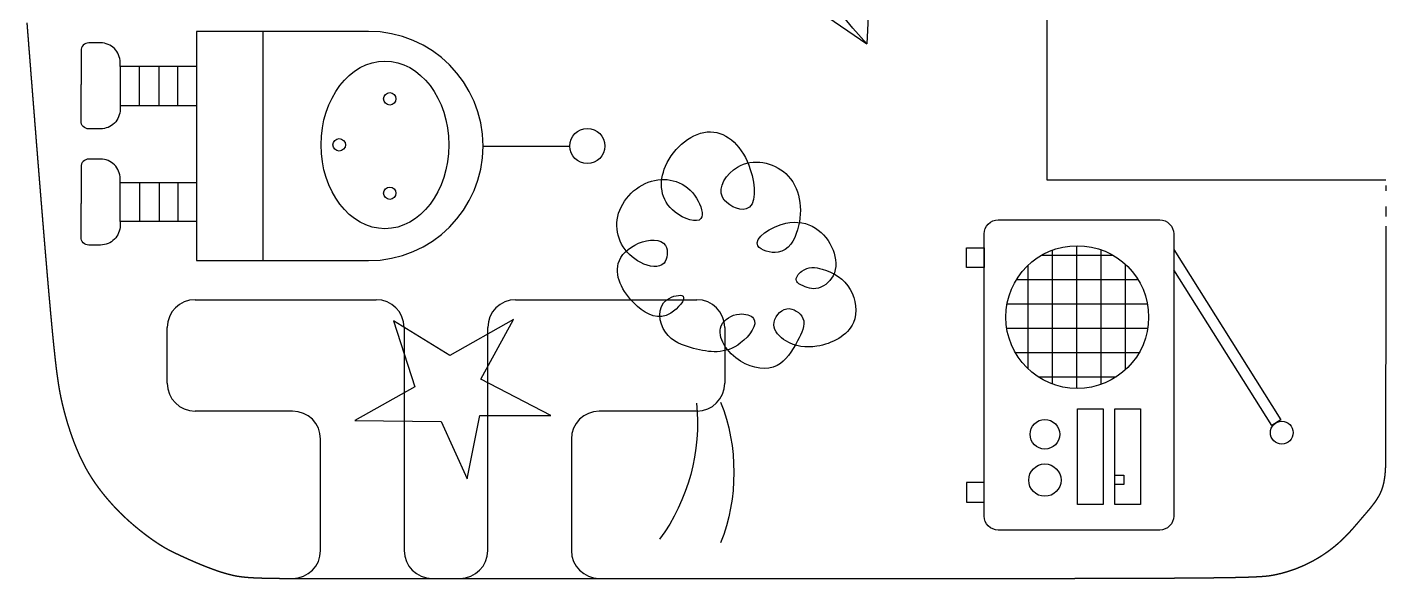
# Model space of a CAD drawing. Header units: millimetres. Extents: x -53 to 1579, y -453 to 381.
# Drawn here: x 254.55 to 303.3, y 167.53 to 187.32 of the extents above; entities that cross this region are included whole.
import ezdxf

# ---------------------------------------------------------------- set-up
doc = ezdxf.new("R2010")
doc.units = ezdxf.units.MM
doc.layers.add('design4', color=5, linetype='Continuous')
doc.layers.add('toCut', color=1, linetype='Continuous', true_color=0xff0000)

msp = doc.modelspace()

# ---------------------------------------------------------------- linework, layer by layer
at = {"layer": 'design4', "lineweight": -3}
for p, q in [((292.209, 174.361), (292.209, 179.484)), ((290.957, 179.149), (293.492, 179.149)), ((291.334, 174.52), (291.334, 179.325)), ((293.084, 174.509), (293.084, 179.336)), ((290.459, 175.066), (290.459, 178.779)), ((293.959, 175.037), (293.959, 178.808)), ((290.048, 178.274), (294.401, 178.274)), ((289.707, 177.399), (294.742, 177.399)), ((289.694, 176.524), (294.756, 176.524)), ((290.002, 175.649), (294.448, 175.649)), ((290.829, 174.774), (293.62, 174.774))]:
    msp.add_line(p, q, dxfattribs=at)
for points in [[(278.751, 208.793), (276.214, 201.914, 0.133767), (279.349, 190.382), (284.674, 186.727)], [(257.887, 185.919), (257.887, 186.059, 0.414214), (257.186, 186.76), (256.765, 186.76, 0.414214), (256.485, 186.48), (256.485, 185.269)], [(257.887, 184.518), (257.887, 184.378, -0.414214), (257.186, 183.677), (256.765, 183.677, -0.414214), (256.485, 183.957), (256.485, 185.269)], [(257.887, 181.751), (257.887, 181.891, 0.414214), (257.186, 182.592), (256.765, 182.592, 0.414214), (256.485, 182.311), (256.485, 180.999)], [(257.887, 180.35), (257.887, 180.21, -0.414214), (257.186, 179.509), (256.765, 179.509, -0.414214), (256.485, 179.789), (256.485, 180.999)], [(278.563, 173.837, -0.187678), (277.243, 168.956, -1.141846)], [(279.432, 173.876, -0.187678), (279.432, 168.82, -1.141846)]]:
    msp.add_lwpolyline(points, format="xyb", dxfattribs=at)
for points in [[(280.874, 205.238, 0.201036), (284.913, 191.63), (284.674, 186.727, -0.241469), (278.751, 208.793)], [(260.633, 187.173), (260.633, 178.948), (266.799, 178.948, 1), (266.799, 187.173)], [(295.687, 179.909), (295.687, 169.783, -0.414214), (295.187, 169.283), (289.387, 169.283, -0.414214), (288.887, 169.783), (288.887, 179.909, -0.414214), (289.387, 180.409), (295.187, 180.409, -0.414214)]]:
    msp.add_lwpolyline(points, format="xyb", close=True, dxfattribs=at)
for points in [[(263.012, 187.173), (263.012, 178.948)], [(260.633, 185.919), (257.887, 185.919), (257.887, 184.518), (260.633, 184.518)], [(258.587, 184.518), (258.587, 185.919)], [(259.288, 184.518), (259.288, 185.919)], [(259.96, 184.518), (259.96, 185.919)], [(270.911, 183.061), (274.023, 183.061)], [(260.633, 180.35), (257.887, 180.35), (257.887, 181.751), (260.633, 181.751)], [(258.587, 181.751), (258.587, 180.35)], [(259.288, 181.751), (259.288, 180.35)], [(259.96, 181.751), (259.96, 180.35)], [(295.687, 179.352), (299.533, 173.239), (299.202, 173.031), (295.687, 178.618)], [(271.995, 176.839), (269.713, 175.542), (267.7, 176.794), (268.461, 174.424), (266.314, 173.217), (269.4, 173.172), (270.34, 171.116), (270.787, 173.396), (273.337, 173.396), (270.832, 174.692), (271.995, 176.839)]]:
    msp.add_lwpolyline(points, dxfattribs=at)
for points in [[(288.887, 179.409), (288.887, 178.702), (288.254, 178.702), (288.254, 179.409)], [(293.151, 173.635), (293.151, 170.203), (292.232, 170.203), (292.232, 173.635)], [(294.498, 173.635), (294.498, 170.203), (293.579, 170.203), (293.579, 173.635)], [(293.579, 170.916), (293.579, 171.247), (293.901, 171.247), (293.901, 170.916)], [(288.887, 170.283), (288.887, 170.984), (288.254, 170.984), (288.254, 170.283)]]:
    msp.add_lwpolyline(points, close=True, dxfattribs=at)
for centre, radius in [((267.562, 184.754), 0.222), ((265.748, 183.103), 0.226), ((274.649, 183.061), 0.627), ((267.562, 181.367), 0.222), ((292.225, 176.923), 2.562), ((291.064, 172.717), 0.532), ((299.565, 172.777), 0.409), ((291.064, 171.073), 0.58)]:
    msp.add_circle(centre, radius, dxfattribs=at)
msp.add_ellipse((267.388, 183.101), major_axis=(0, 3.007), ratio=0.761217, dxfattribs=at)
msp.add_spline([(282.237, 178.115), (282.847, 177.944), (283.464, 178.405), (283.464, 179.328), (281.769, 180.289), (280.767, 179.482), (281.499, 179.251), (282.192, 180.059), (281.768, 182.07), (280.034, 182.301), (279.495, 181.224), (280.343, 180.801), (280.497, 182.224), (279.071, 183.57), (277.454, 182.339), (277.8, 180.686), (278.725, 180.455), (278.571, 181.186), (276.953, 181.801), (275.72, 180.416), (276.568, 178.878), (277.402, 178.858), (277.455, 179.488), (276.491, 179.57), (275.759, 178.84), (276.452, 177.301), (277.642, 177.061), (278.084, 177.669), (277.506, 177.548), (277.454, 176.378), (278.455, 175.801), (280.15, 175.994), (280.612, 176.878), (280.111, 177.032), (279.457, 176.609), (280.15, 175.34), (281.46, 175.186), (282.191, 176.071), (282.384, 176.878), (281.806, 177.224), (281.344, 176.648), (281.768, 176.071), (282.885, 175.878), (284.194, 176.724), (284.079, 177.917), (283.077, 178.647), (282.346, 178.57), (282.153, 178.224), (282.237, 178.115)], degree=3, dxfattribs=at)
at = {"layer": 'toCut'}
for p, q in [((260.578, 177.548), (267.078, 177.548)), ((272.078, 177.548), (278.578, 177.548)), ((259.578, 174.548), (259.578, 176.548)), ((268.078, 176.548), (268.078, 168.548)), ((271.078, 168.548), (271.078, 176.548)), ((279.578, 176.548), (279.578, 174.548)), ((264.078, 173.548), (260.578, 173.548)), ((278.578, 173.548), (275.078, 173.548)), ((265.078, 168.548), (265.078, 172.548)), ((274.078, 172.548), (274.078, 168.548)), ((269.078, 167.548), (270.078, 167.548))]:
    msp.add_line(p, q, dxfattribs=at)
for centre, start, end in [((260.578, 176.548), 90, 180), ((267.078, 176.548), 0, 90), ((272.078, 176.548), 90, 180), ((278.578, 176.548), 0, 90), ((260.578, 174.548), 180, 270), ((278.578, 174.548), 270, 0), ((264.078, 172.548), 0, 90), ((275.078, 172.548), 90, 180), ((264.078, 168.548), 270, 0), ((269.078, 168.548), 180, 270), ((270.078, 168.548), 270, 0), ((275.078, 168.548), 180, 270)]:
    msp.add_arc(centre, 1, start, end, dxfattribs=at)
for points in [[(291.14, 189.844), (291.14, 185.844), (291.14, 181.844)], [(254.574, 187.211), (254.564, 187.344), (254.553, 187.477)], [(254.595, 186.947), (254.584, 187.079), (254.574, 187.211)], [(254.615, 186.685), (254.605, 186.816), (254.595, 186.947)], [(254.636, 186.426), (254.625, 186.556), (254.615, 186.685)], [(254.656, 186.169), (254.646, 186.298), (254.636, 186.426)], [(254.676, 185.915), (254.666, 186.042), (254.656, 186.169)], [(254.695, 185.663), (254.686, 185.789), (254.676, 185.915)], [(254.715, 185.413), (254.705, 185.538), (254.695, 185.663)], [(254.735, 185.167), (254.725, 185.29), (254.715, 185.413)], [(254.754, 184.922), (254.744, 185.044), (254.735, 185.167)], [(254.773, 184.681), (254.763, 184.801), (254.754, 184.922)], [(254.792, 184.442), (254.782, 184.561), (254.773, 184.681)], [(254.811, 184.205), (254.801, 184.323), (254.792, 184.442)], [(254.829, 183.972), (254.82, 184.088), (254.811, 184.205)], [(254.847, 183.741), (254.838, 183.856), (254.829, 183.972)], [(254.866, 183.513), (254.856, 183.627), (254.847, 183.741)], [(254.883, 183.288), (254.875, 183.401), (254.866, 183.513)], [(254.901, 183.066), (254.892, 183.177), (254.883, 183.288)], [(254.919, 182.847), (254.91, 182.957), (254.901, 183.066)], [(254.936, 182.631), (254.927, 182.739), (254.919, 182.847)], [(254.953, 182.418), (254.944, 182.525), (254.936, 182.631)], [(254.97, 182.208), (254.961, 182.313), (254.953, 182.418)], [(254.978, 182.105), (254.974, 182.157), (254.97, 182.208)], [(254.986, 182.002), (254.982, 182.053), (254.978, 182.105)], [(254.995, 181.9), (254.991, 181.951), (254.986, 182.002)], [(255.003, 181.798), (254.999, 181.849), (254.995, 181.9)], [(291.14, 181.844), (297.218, 181.844), (303.296, 181.844)], [(255.011, 181.698), (255.007, 181.748), (255.003, 181.798)], [(255.019, 181.598), (255.015, 181.648), (255.011, 181.698)], [(255.027, 181.499), (255.023, 181.549), (255.019, 181.598)], [(255.035, 181.401), (255.031, 181.45), (255.027, 181.499)], [(255.043, 181.304), (255.039, 181.353), (255.035, 181.401)], [(303.296, 181.642), (303.296, 181.547), (303.296, 181.451)], [(255.051, 181.208), (255.047, 181.256), (255.043, 181.304)], [(255.058, 181.112), (255.055, 181.16), (255.051, 181.208)], [(255.066, 181.018), (255.062, 181.065), (255.058, 181.112)], [(255.074, 180.924), (255.07, 180.971), (255.066, 181.018)], [(255.081, 180.831), (255.077, 180.878), (255.074, 180.924)], [(303.296, 180.893), (303.296, 180.803), (303.296, 180.712)], [(255.089, 180.739), (255.085, 180.785), (255.081, 180.831)], [(255.096, 180.648), (255.093, 180.693), (255.089, 180.739)], [(255.104, 180.558), (255.1, 180.603), (255.096, 180.648)], [(255.111, 180.468), (255.107, 180.513), (255.104, 180.558)], [(255.118, 180.38), (255.115, 180.424), (255.111, 180.468)], [(255.125, 180.292), (255.122, 180.336), (255.118, 180.38)], [(303.296, 180.712), (303.296, 180.623), (303.296, 180.534)], [(255.133, 180.205), (255.129, 180.249), (255.125, 180.292)], [(255.14, 180.119), (255.136, 180.162), (255.133, 180.205)], [(255.147, 180.034), (255.143, 180.077), (255.14, 180.119)], [(255.154, 179.95), (255.15, 179.992), (255.147, 180.034)], [(255.16, 179.867), (255.157, 179.908), (255.154, 179.95)], [(255.167, 179.784), (255.164, 179.825), (255.16, 179.867)], [(303.296, 179.932), (303.291, 175.812), (303.287, 171.767)], [(303.296, 180.184), (303.296, 180.058), (303.296, 179.932)], [(255.174, 179.702), (255.171, 179.743), (255.167, 179.784)], [(255.181, 179.622), (255.177, 179.662), (255.174, 179.702)], [(255.187, 179.541), (255.184, 179.581), (255.181, 179.622)], [(255.194, 179.462), (255.191, 179.502), (255.187, 179.541)], [(255.201, 179.384), (255.197, 179.423), (255.194, 179.462)], [(255.207, 179.306), (255.204, 179.345), (255.201, 179.384)], [(255.214, 179.229), (255.21, 179.268), (255.207, 179.306)], [(255.22, 179.153), (255.217, 179.191), (255.214, 179.229)], [(255.233, 179.004), (255.226, 179.079), (255.22, 179.153)], [(255.245, 178.857), (255.239, 178.931), (255.233, 179.004)], [(255.257, 178.714), (255.251, 178.786), (255.245, 178.857)], [(255.269, 178.574), (255.263, 178.644), (255.257, 178.714)], [(255.281, 178.437), (255.275, 178.505), (255.269, 178.574)], [(255.292, 178.302), (255.286, 178.369), (255.281, 178.437)], [(255.304, 178.171), (255.298, 178.237), (255.292, 178.302)], [(255.315, 178.043), (255.309, 178.107), (255.304, 178.171)], [(255.326, 177.917), (255.32, 177.98), (255.315, 178.043)], [(255.336, 177.794), (255.331, 177.856), (255.326, 177.917)], [(255.347, 177.674), (255.342, 177.734), (255.336, 177.794)], [(255.357, 177.557), (255.352, 177.616), (255.347, 177.674)], [(255.368, 177.442), (255.363, 177.5), (255.357, 177.557)], [(255.378, 177.33), (255.373, 177.386), (255.368, 177.442)], [(255.388, 177.221), (255.383, 177.276), (255.378, 177.33)], [(255.397, 177.114), (255.392, 177.168), (255.388, 177.221)], [(255.407, 177.01), (255.402, 177.062), (255.397, 177.114)], [(255.416, 176.909), (255.411, 176.959), (255.407, 177.01)], [(255.425, 176.809), (255.421, 176.859), (255.416, 176.909)], [(255.434, 176.713), (255.43, 176.761), (255.425, 176.809)], [(255.443, 176.618), (255.439, 176.665), (255.434, 176.713)], [(255.452, 176.526), (255.448, 176.572), (255.443, 176.618)], [(255.461, 176.436), (255.456, 176.481), (255.452, 176.526)], [(255.469, 176.349), (255.465, 176.392), (255.461, 176.436)], [(255.477, 176.263), (255.473, 176.306), (255.469, 176.349)], [(255.486, 176.18), (255.482, 176.222), (255.477, 176.263)], [(255.494, 176.099), (255.49, 176.139), (255.486, 176.18)], [(255.502, 176.02), (255.498, 176.059), (255.494, 176.099)], [(255.51, 175.943), (255.506, 175.981), (255.502, 176.02)], [(255.517, 175.868), (255.513, 175.906), (255.51, 175.943)], [(255.525, 175.795), (255.521, 175.832), (255.517, 175.868)], [(255.532, 175.724), (255.529, 175.76), (255.525, 175.795)], [(255.54, 175.655), (255.536, 175.689), (255.532, 175.724)], [(255.547, 175.588), (255.543, 175.621), (255.54, 175.655)], [(255.554, 175.522), (255.551, 175.555), (255.547, 175.588)], [(255.561, 175.458), (255.558, 175.49), (255.554, 175.522)], [(255.568, 175.396), (255.565, 175.427), (255.561, 175.458)], [(255.575, 175.336), (255.572, 175.366), (255.568, 175.396)], [(255.582, 175.277), (255.578, 175.307), (255.575, 175.336)], [(255.589, 175.22), (255.585, 175.249), (255.582, 175.277)], [(255.595, 175.165), (255.592, 175.192), (255.589, 175.22)], [(255.602, 175.111), (255.598, 175.138), (255.595, 175.165)], [(255.608, 175.058), (255.605, 175.084), (255.602, 175.111)], [(255.615, 175.007), (255.611, 175.032), (255.608, 175.058)], [(255.621, 174.957), (255.618, 174.982), (255.615, 175.007)], [(255.627, 174.909), (255.624, 174.933), (255.621, 174.957)], [(255.633, 174.862), (255.63, 174.885), (255.627, 174.909)], [(255.64, 174.816), (255.637, 174.839), (255.633, 174.862)], [(255.646, 174.771), (255.643, 174.794), (255.64, 174.816)], [(255.652, 174.728), (255.649, 174.75), (255.646, 174.771)], [(255.658, 174.686), (255.655, 174.707), (255.652, 174.728)], [(255.664, 174.645), (255.661, 174.665), (255.658, 174.686)], [(255.67, 174.605), (255.667, 174.625), (255.664, 174.645)], [(255.676, 174.566), (255.673, 174.585), (255.67, 174.605)], [(255.681, 174.528), (255.679, 174.547), (255.676, 174.566)], [(255.687, 174.491), (255.684, 174.509), (255.681, 174.528)], [(255.693, 174.455), (255.69, 174.473), (255.687, 174.491)], [(255.699, 174.419), (255.696, 174.437), (255.693, 174.455)], [(255.71, 174.351), (255.705, 174.385), (255.699, 174.419)], [(255.722, 174.286), (255.716, 174.319), (255.71, 174.351)], [(255.733, 174.224), (255.728, 174.255), (255.722, 174.286)], [(255.745, 174.164), (255.739, 174.194), (255.733, 174.224)], [(255.757, 174.106), (255.751, 174.135), (255.745, 174.164)], [(255.768, 174.049), (255.762, 174.077), (255.757, 174.106)], [(255.78, 173.994), (255.774, 174.022), (255.768, 174.049)], [(255.792, 173.94), (255.786, 173.967), (255.78, 173.994)], [(255.816, 173.834), (255.804, 173.887), (255.792, 173.94)], [(255.841, 173.729), (255.828, 173.782), (255.816, 173.834)], [(255.867, 173.625), (255.854, 173.677), (255.841, 173.729)], [(255.893, 173.523), (255.88, 173.574), (255.867, 173.625)], [(255.92, 173.422), (255.906, 173.472), (255.893, 173.523)], [(255.948, 173.322), (255.934, 173.372), (255.92, 173.422)], [(255.976, 173.223), (255.962, 173.272), (255.948, 173.322)], [(256.005, 173.125), (255.991, 173.174), (255.976, 173.223)], [(256.034, 173.029), (256.02, 173.077), (256.005, 173.125)], [(256.065, 172.935), (256.05, 172.982), (256.034, 173.029)], [(256.095, 172.841), (256.08, 172.888), (256.065, 172.935)], [(256.126, 172.749), (256.111, 172.795), (256.095, 172.841)], [(256.158, 172.659), (256.142, 172.704), (256.126, 172.749)], [(256.19, 172.57), (256.174, 172.615), (256.158, 172.659)], [(256.222, 172.483), (256.206, 172.527), (256.19, 172.57)], [(256.254, 172.397), (256.238, 172.44), (256.222, 172.483)], [(256.288, 172.313), (256.271, 172.355), (256.254, 172.397)], [(256.321, 172.231), (256.304, 172.272), (256.288, 172.313)], [(256.354, 172.15), (256.338, 172.191), (256.321, 172.231)], [(256.388, 172.071), (256.371, 172.111), (256.354, 172.15)], [(256.422, 171.994), (256.405, 172.032), (256.388, 172.071)], [(256.457, 171.918), (256.44, 171.956), (256.422, 171.994)], [(256.491, 171.845), (256.474, 171.881), (256.457, 171.918)], [(256.526, 171.773), (256.509, 171.809), (256.491, 171.845)], [(256.561, 171.702), (256.543, 171.737), (256.526, 171.773)], [(256.596, 171.634), (256.578, 171.668), (256.561, 171.702)], [(256.631, 171.566), (256.613, 171.6), (256.596, 171.634)], [(303.283, 171.6), (303.282, 171.587), (303.282, 171.574)], [(303.284, 171.629), (303.284, 171.622), (303.283, 171.614)], [(303.283, 171.614), (303.283, 171.607), (303.283, 171.6)], [(303.285, 171.663), (303.285, 171.654), (303.284, 171.646)], [(303.284, 171.646), (303.284, 171.637), (303.284, 171.629)], [(303.286, 171.702), (303.285, 171.692), (303.285, 171.682)], [(303.285, 171.682), (303.285, 171.673), (303.285, 171.663)], [(303.287, 171.748), (303.286, 171.736), (303.286, 171.724)], [(303.286, 171.724), (303.286, 171.713), (303.286, 171.702)], [(303.287, 171.767), (303.287, 171.758), (303.287, 171.748)], [(256.666, 171.501), (256.649, 171.533), (256.631, 171.566)], [(256.702, 171.436), (256.684, 171.468), (256.666, 171.501)], [(256.738, 171.373), (256.72, 171.405), (256.702, 171.436)], [(256.774, 171.311), (256.756, 171.342), (256.738, 171.373)], [(256.811, 171.251), (256.793, 171.281), (256.774, 171.311)], [(256.848, 171.191), (256.829, 171.221), (256.811, 171.251)], [(256.885, 171.133), (256.866, 171.162), (256.848, 171.191)], [(256.922, 171.076), (256.904, 171.104), (256.885, 171.133)], [(303.249, 171.168), (303.242, 171.124), (303.235, 171.08)], [(303.259, 171.256), (303.254, 171.212), (303.249, 171.168)], [(303.268, 171.346), (303.263, 171.301), (303.259, 171.256)], [(303.274, 171.436), (303.271, 171.391), (303.268, 171.346)], [(303.28, 171.527), (303.277, 171.481), (303.274, 171.436)], [(303.281, 171.549), (303.28, 171.538), (303.28, 171.527)], [(303.282, 171.574), (303.281, 171.562), (303.281, 171.549)], [(256.96, 171.019), (256.941, 171.047), (256.922, 171.076)], [(256.998, 170.963), (256.979, 170.991), (256.96, 171.019)], [(257.037, 170.908), (257.017, 170.936), (256.998, 170.963)], [(257.115, 170.801), (257.076, 170.855), (257.037, 170.908)], [(257.194, 170.695), (257.154, 170.748), (257.115, 170.801)], [(257.275, 170.591), (257.235, 170.643), (257.194, 170.695)], [(303.093, 170.608), (303.083, 170.587), (303.073, 170.566)], [(303.112, 170.65), (303.103, 170.629), (303.093, 170.608)], [(303.13, 170.692), (303.121, 170.671), (303.112, 170.65)], [(303.146, 170.734), (303.138, 170.713), (303.13, 170.692)], [(303.161, 170.777), (303.153, 170.755), (303.146, 170.734)], [(303.174, 170.819), (303.168, 170.798), (303.161, 170.777)], [(303.187, 170.862), (303.181, 170.841), (303.174, 170.819)], [(303.199, 170.905), (303.193, 170.884), (303.187, 170.862)], [(303.209, 170.949), (303.204, 170.927), (303.199, 170.905)], [(303.219, 170.992), (303.214, 170.97), (303.209, 170.949)], [(303.227, 171.036), (303.223, 171.014), (303.219, 170.992)], [(303.235, 171.08), (303.231, 171.058), (303.227, 171.036)], [(257.358, 170.489), (257.317, 170.54), (257.275, 170.591)], [(257.443, 170.388), (257.4, 170.438), (257.358, 170.489)], [(257.529, 170.288), (257.486, 170.338), (257.443, 170.388)], [(257.616, 170.19), (257.573, 170.239), (257.529, 170.288)], [(257.706, 170.093), (257.661, 170.141), (257.616, 170.19)], [(302.809, 170.159), (302.778, 170.12), (302.747, 170.081)], [(302.869, 170.239), (302.839, 170.199), (302.809, 170.159)], [(302.898, 170.279), (302.883, 170.259), (302.869, 170.239)], [(302.926, 170.32), (302.912, 170.299), (302.898, 170.279)], [(302.953, 170.36), (302.939, 170.34), (302.926, 170.32)], [(302.979, 170.401), (302.966, 170.38), (302.953, 170.36)], [(303.004, 170.442), (302.992, 170.421), (302.979, 170.401)], [(303.029, 170.483), (303.017, 170.462), (303.004, 170.442)], [(303.051, 170.524), (303.04, 170.504), (303.029, 170.483)], [(303.073, 170.566), (303.062, 170.545), (303.051, 170.524)], [(257.796, 169.997), (257.751, 170.045), (257.706, 170.093)], [(257.889, 169.903), (257.843, 169.95), (257.796, 169.997)], [(257.983, 169.811), (257.936, 169.857), (257.889, 169.903)], [(258.078, 169.72), (258.03, 169.766), (257.983, 169.811)], [(258.175, 169.631), (258.126, 169.675), (258.078, 169.72)], [(258.273, 169.543), (258.224, 169.587), (258.175, 169.631)], [(302.362, 169.627), (302.332, 169.591), (302.301, 169.555)], [(302.425, 169.701), (302.394, 169.664), (302.362, 169.627)], [(302.488, 169.775), (302.457, 169.738), (302.425, 169.701)], [(302.553, 169.85), (302.521, 169.812), (302.488, 169.775)], [(302.618, 169.926), (302.586, 169.888), (302.553, 169.85)], [(302.683, 170.003), (302.65, 169.964), (302.618, 169.926)], [(302.747, 170.081), (302.715, 170.042), (302.683, 170.003)], [(258.372, 169.457), (258.323, 169.5), (258.273, 169.543)], [(258.472, 169.373), (258.422, 169.415), (258.372, 169.457)], [(258.572, 169.291), (258.522, 169.332), (258.472, 169.373)], [(258.671, 169.213), (258.621, 169.252), (258.572, 169.291)], [(258.72, 169.174), (258.696, 169.193), (258.671, 169.213)], [(258.769, 169.137), (258.745, 169.155), (258.72, 169.174)], [(301.937, 169.143), (301.906, 169.111), (301.875, 169.079)], [(301.998, 169.209), (301.967, 169.176), (301.937, 169.143)], [(302.058, 169.276), (302.028, 169.243), (301.998, 169.209)], [(302.119, 169.345), (302.089, 169.31), (302.058, 169.276)], [(302.179, 169.414), (302.149, 169.379), (302.119, 169.345)], [(302.24, 169.484), (302.209, 169.449), (302.179, 169.414)], [(302.301, 169.555), (302.27, 169.519), (302.24, 169.484)], [(258.817, 169.1), (258.793, 169.118), (258.769, 169.137)], [(258.865, 169.064), (258.841, 169.082), (258.817, 169.1)], [(258.913, 169.029), (258.889, 169.046), (258.865, 169.064)], [(258.96, 168.994), (258.936, 169.011), (258.913, 169.029)], [(259.006, 168.961), (258.983, 168.978), (258.96, 168.994)], [(259.051, 168.929), (259.028, 168.945), (259.006, 168.961)], [(259.096, 168.898), (259.073, 168.913), (259.051, 168.929)], [(259.139, 168.867), (259.117, 168.882), (259.096, 168.898)], [(259.182, 168.838), (259.161, 168.853), (259.139, 168.867)], [(259.224, 168.81), (259.203, 168.824), (259.182, 168.838)], [(259.264, 168.783), (259.244, 168.797), (259.224, 168.81)], [(259.304, 168.757), (259.284, 168.77), (259.264, 168.783)], [(259.343, 168.733), (259.323, 168.745), (259.304, 168.757)], [(259.381, 168.709), (259.362, 168.721), (259.343, 168.733)], [(259.458, 168.662), (259.419, 168.685), (259.381, 168.709)], [(259.534, 168.618), (259.496, 168.64), (259.458, 168.662)], [(301.412, 168.657), (301.377, 168.63), (301.342, 168.602)], [(301.482, 168.714), (301.447, 168.686), (301.412, 168.657)], [(301.55, 168.772), (301.516, 168.743), (301.482, 168.714)], [(301.617, 168.831), (301.584, 168.801), (301.55, 168.772)], [(301.683, 168.891), (301.65, 168.861), (301.617, 168.831)], [(301.748, 168.952), (301.716, 168.922), (301.683, 168.891)], [(301.812, 169.015), (301.78, 168.984), (301.748, 168.952)], [(301.875, 169.079), (301.843, 169.047), (301.812, 169.015)], [(259.612, 168.575), (259.573, 168.597), (259.534, 168.618)], [(259.652, 168.554), (259.632, 168.565), (259.612, 168.575)], [(259.693, 168.533), (259.673, 168.543), (259.652, 168.554)], [(259.736, 168.511), (259.715, 168.522), (259.693, 168.533)], [(259.78, 168.489), (259.758, 168.5), (259.736, 168.511)], [(259.825, 168.467), (259.802, 168.478), (259.78, 168.489)], [(259.872, 168.444), (259.848, 168.456), (259.825, 168.467)], [(259.921, 168.421), (259.897, 168.433), (259.872, 168.444)], [(259.972, 168.397), (259.947, 168.409), (259.921, 168.421)], [(260.026, 168.372), (259.999, 168.384), (259.972, 168.397)], [(260.082, 168.346), (260.054, 168.359), (260.026, 168.372)], [(260.141, 168.319), (260.111, 168.333), (260.082, 168.346)], [(260.202, 168.291), (260.172, 168.305), (260.141, 168.319)], [(260.267, 168.262), (260.235, 168.276), (260.202, 168.291)], [(260.334, 168.232), (260.301, 168.247), (260.267, 168.262)], [(260.404, 168.201), (260.369, 168.216), (260.334, 168.232)], [(260.476, 168.169), (260.44, 168.185), (260.404, 168.201)], [(260.55, 168.137), (260.513, 168.153), (260.476, 168.169)], [(300.744, 168.205), (300.704, 168.183), (300.665, 168.161)], [(300.822, 168.25), (300.783, 168.227), (300.744, 168.205)], [(300.899, 168.296), (300.861, 168.273), (300.822, 168.25)], [(300.975, 168.344), (300.937, 168.32), (300.899, 168.296)], [(301.051, 168.393), (301.013, 168.368), (300.975, 168.344)], [(301.125, 168.443), (301.088, 168.418), (301.051, 168.393)], [(301.198, 168.495), (301.162, 168.469), (301.125, 168.443)], [(301.271, 168.548), (301.235, 168.521), (301.198, 168.495)], [(301.342, 168.602), (301.306, 168.575), (301.271, 168.548)], [(260.626, 168.104), (260.588, 168.121), (260.55, 168.137)], [(260.703, 168.072), (260.664, 168.088), (260.626, 168.104)], [(260.782, 168.039), (260.743, 168.055), (260.703, 168.072)], [(260.862, 168.006), (260.822, 168.022), (260.782, 168.039)], [(260.944, 167.974), (260.903, 167.99), (260.862, 168.006)], [(261.026, 167.941), (260.985, 167.957), (260.944, 167.974)], [(261.109, 167.91), (261.067, 167.925), (261.026, 167.941)], [(261.192, 167.879), (261.15, 167.894), (261.109, 167.91)], [(261.276, 167.848), (261.234, 167.863), (261.192, 167.879)], [(261.359, 167.819), (261.318, 167.834), (261.276, 167.848)], [(261.443, 167.791), (261.401, 167.805), (261.359, 167.819)], [(261.526, 167.764), (261.485, 167.777), (261.443, 167.791)], [(261.609, 167.738), (261.568, 167.751), (261.526, 167.764)], [(261.691, 167.714), (261.65, 167.726), (261.609, 167.738)], [(261.772, 167.691), (261.732, 167.703), (261.691, 167.714)], [(261.852, 167.671), (261.812, 167.681), (261.772, 167.691)], [(299.384, 167.685), (299.339, 167.675), (299.293, 167.666)], [(299.474, 167.706), (299.429, 167.695), (299.384, 167.685)], [(299.564, 167.728), (299.519, 167.717), (299.474, 167.706)], [(299.653, 167.752), (299.609, 167.74), (299.564, 167.728)], [(299.742, 167.778), (299.698, 167.765), (299.653, 167.752)], [(299.83, 167.805), (299.786, 167.792), (299.742, 167.778)], [(299.917, 167.834), (299.873, 167.82), (299.83, 167.805)], [(300.003, 167.864), (299.96, 167.849), (299.917, 167.834)], [(300.089, 167.896), (300.046, 167.88), (300.003, 167.864)], [(300.173, 167.93), (300.131, 167.913), (300.089, 167.896)], [(300.257, 167.965), (300.215, 167.947), (300.173, 167.93)], [(300.34, 168.001), (300.299, 167.983), (300.257, 167.965)], [(300.423, 168.039), (300.382, 168.02), (300.34, 168.001)], [(300.504, 168.078), (300.464, 168.059), (300.423, 168.039)], [(300.585, 168.119), (300.545, 168.099), (300.504, 168.078)], [(300.665, 168.161), (300.625, 168.14), (300.585, 168.119)], [(261.932, 167.652), (261.892, 167.661), (261.852, 167.671)], [(262.013, 167.635), (261.972, 167.643), (261.932, 167.652)], [(262.054, 167.627), (262.033, 167.631), (262.013, 167.635)], [(262.096, 167.62), (262.075, 167.623), (262.054, 167.627)], [(262.139, 167.613), (262.118, 167.616), (262.096, 167.62)], [(262.184, 167.606), (262.161, 167.609), (262.139, 167.613)], [(262.23, 167.6), (262.207, 167.603), (262.184, 167.606)], [(262.278, 167.594), (262.254, 167.597), (262.23, 167.6)], [(262.328, 167.588), (262.303, 167.591), (262.278, 167.594)], [(262.38, 167.583), (262.354, 167.586), (262.328, 167.588)], [(262.434, 167.578), (262.407, 167.581), (262.38, 167.583)], [(262.491, 167.574), (262.463, 167.576), (262.434, 167.578)], [(262.551, 167.569), (262.521, 167.571), (262.491, 167.574)], [(262.614, 167.565), (262.582, 167.567), (262.551, 167.569)], [(262.647, 167.564), (262.63, 167.565), (262.614, 167.565)], [(262.68, 167.562), (262.663, 167.563), (262.647, 167.564)], [(262.715, 167.56), (262.697, 167.561), (262.68, 167.562)], [(262.75, 167.558), (262.732, 167.559), (262.715, 167.56)], [(262.786, 167.557), (262.768, 167.558), (262.75, 167.558)], [(262.823, 167.555), (262.805, 167.556), (262.786, 167.557)], [(262.861, 167.554), (262.842, 167.555), (262.823, 167.555)], [(262.9, 167.553), (262.881, 167.553), (262.861, 167.554)], [(262.941, 167.551), (262.92, 167.552), (262.9, 167.553)], [(262.982, 167.55), (262.961, 167.551), (262.941, 167.551)], [(263.024, 167.549), (263.003, 167.549), (262.982, 167.55)], [(263.067, 167.548), (263.046, 167.548), (263.024, 167.549)], [(263.112, 167.547), (263.09, 167.547), (263.067, 167.548)], [(263.158, 167.545), (263.135, 167.546), (263.112, 167.547)], [(263.205, 167.544), (263.181, 167.545), (263.158, 167.545)], [(263.253, 167.544), (263.229, 167.544), (263.205, 167.544)], [(263.302, 167.543), (263.277, 167.543), (263.253, 167.544)], [(263.353, 167.542), (263.327, 167.542), (263.302, 167.543)], [(263.404, 167.541), (263.379, 167.541), (263.353, 167.542)], [(263.458, 167.54), (263.431, 167.541), (263.404, 167.541)], [(263.512, 167.54), (263.485, 167.54), (263.458, 167.54)], [(263.568, 167.539), (263.54, 167.539), (263.512, 167.54)], [(263.626, 167.538), (263.597, 167.539), (263.568, 167.539)], [(263.684, 167.538), (263.655, 167.538), (263.626, 167.538)], [(263.745, 167.537), (263.714, 167.538), (263.684, 167.538)], [(263.806, 167.537), (263.775, 167.537), (263.745, 167.537)], [(263.87, 167.536), (263.838, 167.537), (263.806, 167.537)], [(263.934, 167.536), (263.902, 167.536), (263.87, 167.536)], [(264.001, 167.536), (263.967, 167.536), (263.934, 167.536)], [(264.069, 167.535), (264.035, 167.535), (264.001, 167.536)], [(264.138, 167.535), (264.103, 167.535), (264.069, 167.535)], [(264.209, 167.535), (264.174, 167.535), (264.138, 167.535)], [(264.282, 167.534), (264.246, 167.534), (264.209, 167.535)], [(264.357, 167.534), (264.319, 167.534), (264.282, 167.534)], [(264.433, 167.534), (264.395, 167.534), (264.357, 167.534)], [(264.511, 167.534), (264.472, 167.534), (264.433, 167.534)], [(264.591, 167.533), (264.551, 167.534), (264.511, 167.534)], [(264.672, 167.533), (264.631, 167.533), (264.591, 167.533)], [(264.756, 167.533), (264.714, 167.533), (264.672, 167.533)], [(264.841, 167.533), (264.798, 167.533), (264.756, 167.533)], [(264.928, 167.533), (264.885, 167.533), (264.841, 167.533)], [(265.017, 167.533), (264.973, 167.533), (264.928, 167.533)], [(265.108, 167.533), (265.063, 167.533), (265.017, 167.533)], [(265.201, 167.533), (265.155, 167.533), (265.108, 167.533)], [(265.296, 167.533), (265.249, 167.533), (265.201, 167.533)], [(265.393, 167.533), (265.345, 167.533), (265.296, 167.533)], [(265.492, 167.533), (265.443, 167.533), (265.393, 167.533)], [(265.593, 167.533), (265.543, 167.533), (265.492, 167.533)], [(265.696, 167.533), (265.645, 167.533), (265.593, 167.533)], [(265.802, 167.533), (265.749, 167.533), (265.696, 167.533)], [(265.909, 167.533), (265.855, 167.533), (265.802, 167.533)], [(266.019, 167.533), (265.964, 167.533), (265.909, 167.533)], [(281.365, 167.533), (280.547, 167.533), (279.728, 167.533)], [(282.183, 167.533), (281.774, 167.533), (281.365, 167.533)], [(282.591, 167.533), (282.387, 167.533), (282.183, 167.533)], [(282.998, 167.533), (282.795, 167.533), (282.591, 167.533)], [(283.404, 167.533), (283.201, 167.533), (282.998, 167.533)], [(283.809, 167.533), (283.607, 167.533), (283.404, 167.533)], [(284.212, 167.533), (284.011, 167.533), (283.809, 167.533)], [(284.613, 167.533), (284.413, 167.533), (284.212, 167.533)], [(285.013, 167.533), (284.813, 167.533), (284.613, 167.533)], [(285.41, 167.533), (285.211, 167.533), (285.013, 167.533)], [(285.805, 167.533), (285.607, 167.533), (285.41, 167.533)], [(286.197, 167.533), (286.001, 167.533), (285.805, 167.533)], [(286.586, 167.533), (286.391, 167.533), (286.197, 167.533)], [(286.972, 167.533), (286.779, 167.533), (286.586, 167.533)], [(287.164, 167.534), (287.068, 167.534), (286.972, 167.533)], [(287.355, 167.534), (287.26, 167.534), (287.164, 167.534)], [(287.545, 167.534), (287.45, 167.534), (287.355, 167.534)], [(287.735, 167.534), (287.64, 167.534), (287.545, 167.534)], [(287.923, 167.534), (287.829, 167.534), (287.735, 167.534)], [(288.111, 167.534), (288.017, 167.534), (287.923, 167.534)], [(288.297, 167.534), (288.204, 167.534), (288.111, 167.534)], [(288.483, 167.534), (288.39, 167.534), (288.297, 167.534)], [(288.667, 167.534), (288.575, 167.534), (288.483, 167.534)], [(288.851, 167.535), (288.759, 167.534), (288.667, 167.534)], [(289.033, 167.535), (288.942, 167.535), (288.851, 167.535)], [(289.214, 167.535), (289.123, 167.535), (289.033, 167.535)], [(289.394, 167.535), (289.304, 167.535), (289.214, 167.535)], [(289.573, 167.535), (289.484, 167.535), (289.394, 167.535)], [(289.751, 167.535), (289.662, 167.535), (289.573, 167.535)], [(289.927, 167.535), (289.839, 167.535), (289.751, 167.535)], [(290.103, 167.536), (290.015, 167.536), (289.927, 167.535)], [(290.277, 167.536), (290.19, 167.536), (290.103, 167.536)], [(290.45, 167.536), (290.363, 167.536), (290.277, 167.536)], [(290.621, 167.536), (290.535, 167.536), (290.45, 167.536)], [(290.791, 167.536), (290.706, 167.536), (290.621, 167.536)], [(290.96, 167.537), (290.876, 167.537), (290.791, 167.536)], [(291.127, 167.537), (291.044, 167.537), (290.96, 167.537)], [(291.293, 167.537), (291.21, 167.537), (291.127, 167.537)], [(291.458, 167.537), (291.375, 167.537), (291.293, 167.537)], [(291.621, 167.538), (291.539, 167.538), (291.458, 167.537)], [(291.782, 167.538), (291.701, 167.538), (291.621, 167.538)], [(291.942, 167.538), (291.862, 167.538), (291.782, 167.538)], [(292.1, 167.538), (292.021, 167.538), (291.942, 167.538)], [(292.257, 167.539), (292.179, 167.539), (292.1, 167.538)], [(292.413, 167.539), (292.335, 167.539), (292.257, 167.539)], [(292.566, 167.539), (292.489, 167.539), (292.413, 167.539)], [(292.718, 167.54), (292.642, 167.54), (292.566, 167.539)], [(292.868, 167.54), (292.793, 167.54), (292.718, 167.54)], [(293.017, 167.54), (292.943, 167.54), (292.868, 167.54)], [(293.164, 167.541), (293.09, 167.541), (293.017, 167.54)], [(293.309, 167.541), (293.236, 167.541), (293.164, 167.541)], [(293.452, 167.542), (293.38, 167.541), (293.309, 167.541)], [(293.593, 167.542), (293.523, 167.542), (293.452, 167.542)], [(293.733, 167.542), (293.663, 167.542), (293.593, 167.542)], [(293.87, 167.543), (293.802, 167.542), (293.733, 167.542)], [(294.006, 167.543), (293.938, 167.543), (293.87, 167.543)], [(294.14, 167.544), (294.073, 167.543), (294.006, 167.543)], [(294.272, 167.544), (294.206, 167.544), (294.14, 167.544)], [(294.402, 167.544), (294.337, 167.544), (294.272, 167.544)], [(294.53, 167.545), (294.466, 167.545), (294.402, 167.544)], [(294.656, 167.545), (294.593, 167.545), (294.53, 167.545)], [(294.78, 167.546), (294.718, 167.546), (294.656, 167.545)], [(294.901, 167.546), (294.84, 167.546), (294.78, 167.546)], [(295.021, 167.547), (294.961, 167.547), (294.901, 167.546)], [(295.139, 167.548), (295.08, 167.547), (295.021, 167.547)], [(295.254, 167.548), (295.196, 167.548), (295.139, 167.548)], [(295.367, 167.549), (295.31, 167.548), (295.254, 167.548)], [(295.478, 167.549), (295.422, 167.549), (295.367, 167.549)], [(295.587, 167.55), (295.532, 167.549), (295.478, 167.549)], [(295.693, 167.55), (295.64, 167.55), (295.587, 167.55)], [(295.797, 167.551), (295.745, 167.551), (295.693, 167.55)], [(295.899, 167.552), (295.848, 167.551), (295.797, 167.551)], [(295.999, 167.552), (295.949, 167.552), (295.899, 167.552)], [(296.097, 167.553), (296.048, 167.553), (295.999, 167.552)], [(296.192, 167.554), (296.145, 167.553), (296.097, 167.553)], [(296.286, 167.554), (296.239, 167.554), (296.192, 167.554)], [(296.377, 167.555), (296.332, 167.555), (296.286, 167.554)], [(296.467, 167.556), (296.422, 167.555), (296.377, 167.555)], [(296.554, 167.557), (296.51, 167.556), (296.467, 167.556)], [(296.639, 167.557), (296.597, 167.557), (296.554, 167.557)], [(296.723, 167.558), (296.681, 167.558), (296.639, 167.557)], [(296.804, 167.559), (296.763, 167.558), (296.723, 167.558)], [(296.884, 167.56), (296.844, 167.559), (296.804, 167.559)], [(296.961, 167.56), (296.923, 167.56), (296.884, 167.56)], [(297.037, 167.561), (296.999, 167.561), (296.961, 167.56)], [(297.111, 167.562), (297.074, 167.562), (297.037, 167.561)], [(297.183, 167.563), (297.147, 167.563), (297.111, 167.562)], [(297.254, 167.564), (297.219, 167.563), (297.183, 167.563)], [(297.322, 167.565), (297.288, 167.564), (297.254, 167.564)], [(297.389, 167.566), (297.356, 167.565), (297.322, 167.565)], [(297.455, 167.567), (297.422, 167.566), (297.389, 167.566)], [(297.518, 167.568), (297.486, 167.567), (297.455, 167.567)], [(297.58, 167.569), (297.549, 167.568), (297.518, 167.568)], [(297.64, 167.569), (297.61, 167.569), (297.58, 167.569)], [(297.699, 167.57), (297.67, 167.57), (297.64, 167.569)], [(297.756, 167.572), (297.728, 167.571), (297.699, 167.57)], [(297.812, 167.573), (297.784, 167.572), (297.756, 167.572)], [(297.866, 167.574), (297.839, 167.573), (297.812, 167.573)], [(297.919, 167.575), (297.892, 167.574), (297.866, 167.574)], [(297.97, 167.576), (297.944, 167.575), (297.919, 167.575)], [(298.019, 167.577), (297.995, 167.576), (297.97, 167.576)], [(298.068, 167.578), (298.044, 167.577), (298.019, 167.577)], [(298.115, 167.579), (298.091, 167.579), (298.068, 167.578)], [(298.16, 167.58), (298.137, 167.58), (298.115, 167.579)], [(298.204, 167.582), (298.182, 167.581), (298.16, 167.58)], [(298.247, 167.583), (298.226, 167.582), (298.204, 167.582)], [(298.289, 167.584), (298.268, 167.583), (298.247, 167.583)], [(298.329, 167.585), (298.309, 167.585), (298.289, 167.584)], [(298.368, 167.586), (298.349, 167.586), (298.329, 167.585)], [(298.406, 167.588), (298.387, 167.587), (298.368, 167.586)], [(298.443, 167.589), (298.425, 167.588), (298.406, 167.588)], [(298.479, 167.59), (298.461, 167.59), (298.443, 167.589)], [(298.513, 167.592), (298.496, 167.591), (298.479, 167.59)], [(298.547, 167.593), (298.53, 167.592), (298.513, 167.592)], [(298.579, 167.594), (298.563, 167.594), (298.547, 167.593)], [(298.611, 167.596), (298.595, 167.595), (298.579, 167.594)], [(298.641, 167.597), (298.626, 167.597), (298.611, 167.596)], [(298.67, 167.599), (298.656, 167.598), (298.641, 167.597)], [(298.699, 167.6), (298.685, 167.599), (298.67, 167.599)], [(298.726, 167.602), (298.712, 167.601), (298.699, 167.6)], [(298.753, 167.603), (298.739, 167.602), (298.726, 167.602)], [(298.778, 167.605), (298.766, 167.604), (298.753, 167.603)], [(298.803, 167.606), (298.791, 167.605), (298.778, 167.605)], [(298.827, 167.608), (298.815, 167.607), (298.803, 167.606)], [(298.873, 167.611), (298.85, 167.609), (298.827, 167.608)], [(298.915, 167.614), (298.894, 167.613), (298.873, 167.611)], [(298.955, 167.618), (298.935, 167.616), (298.915, 167.614)], [(298.993, 167.621), (298.974, 167.619), (298.955, 167.618)], [(299.027, 167.625), (299.01, 167.623), (298.993, 167.621)], [(299.06, 167.628), (299.044, 167.627), (299.027, 167.625)], [(299.091, 167.632), (299.076, 167.63), (299.06, 167.628)], [(299.12, 167.636), (299.106, 167.634), (299.091, 167.632)], [(299.148, 167.64), (299.134, 167.638), (299.12, 167.636)], [(299.174, 167.644), (299.161, 167.642), (299.148, 167.64)], [(299.199, 167.648), (299.186, 167.646), (299.174, 167.644)], [(299.247, 167.657), (299.223, 167.652), (299.199, 167.648)], [(299.293, 167.666), (299.27, 167.661), (299.247, 167.657)]]:
    msp.add_open_spline(points, degree=2, dxfattribs=at)
msp.add_open_spline([(279.728, 167.533), (279.32, 167.533), (278.911, 167.533), (278.708, 167.533), (278.505, 167.533), (278.302, 167.533), (278.099, 167.533), (277.897, 167.533), (277.695, 167.533), (277.493, 167.533), (277.292, 167.533), (277.092, 167.533), (276.891, 167.533), (276.692, 167.533), (276.492, 167.533), (276.294, 167.533), (276.096, 167.533), (275.898, 167.533), (275.701, 167.533), (275.505, 167.533), (275.31, 167.533), (275.115, 167.533), (274.921, 167.533), (274.728, 167.533), (274.535, 167.533), (274.439, 167.533), (274.343, 167.533), (274.248, 167.533), (274.152, 167.533), (274.057, 167.533), (273.962, 167.533), (273.868, 167.533), (273.773, 167.533), (273.679, 167.533), (273.585, 167.533), (273.491, 167.533), (273.398, 167.533), (273.305, 167.533), (273.211, 167.533), (273.119, 167.533), (273.026, 167.533), (272.934, 167.533), (272.842, 167.533), (272.75, 167.533), (272.659, 167.533), (272.567, 167.533), (272.476, 167.533), (272.386, 167.533), (272.295, 167.533), (272.205, 167.533), (272.115, 167.533), (272.026, 167.533), (271.936, 167.533), (271.848, 167.533), (271.759, 167.533), (271.671, 167.533), (271.582, 167.533), (271.495, 167.533), (271.407, 167.533), (271.32, 167.533), (271.233, 167.533), (271.147, 167.533), (271.06, 167.533), (270.975, 167.533), (270.889, 167.533), (270.804, 167.533), (270.719, 167.533), (270.635, 167.533), (270.55, 167.533), (270.466, 167.533), (270.383, 167.533), (270.3, 167.533), (270.217, 167.533), (270.135, 167.533), (270.052, 167.533), (269.971, 167.533), (269.889, 167.533), (269.808, 167.533), (269.728, 167.533), (269.648, 167.533), (269.568, 167.533), (269.488, 167.533), (269.409, 167.533), (269.331, 167.533), (269.252, 167.533), (269.174, 167.533), (269.097, 167.533), (269.02, 167.533), (268.943, 167.533), (268.867, 167.533), (268.791, 167.533), (268.715, 167.533), (268.64, 167.533), (268.566, 167.533), (268.491, 167.533), (268.418, 167.533), (268.344, 167.533), (268.272, 167.533), (268.199, 167.533), (268.127, 167.533), (268.055, 167.533), (267.984, 167.533), (267.913, 167.533), (267.843, 167.533), (267.773, 167.533), (267.704, 167.533), (267.635, 167.533), (267.567, 167.533), (267.499, 167.533), (267.432, 167.533), (267.365, 167.533), (267.298, 167.533), (267.232, 167.533), (267.167, 167.533), (267.102, 167.533), (267.037, 167.533), (266.973, 167.533), (266.91, 167.533), (266.847, 167.533), (266.784, 167.533), (266.722, 167.533), (266.661, 167.533), (266.6, 167.533), (266.539, 167.533), (266.479, 167.533), (266.42, 167.533), (266.361, 167.533), (266.303, 167.533), (266.245, 167.533), (266.188, 167.533), (266.131, 167.533), (266.075, 167.533), (266.019, 167.533)], degree=2, knots=[249, 249, 249, 250, 250, 251, 251, 252, 252, 253, 253, 254, 254, 255, 255, 256, 256, 257, 257, 258, 258, 259, 259, 260, 260, 261, 261, 262, 262, 263, 263, 264, 264, 265, 265, 266, 266, 267, 267, 268, 268, 269, 269, 270, 270, 271, 271, 272, 272, 273, 273, 274, 274, 275, 275, 276, 276, 277, 277, 278, 278, 279, 279, 280, 280, 281, 281, 282, 282, 283, 283, 284, 284, 285, 285, 286, 286, 287, 287, 288, 288, 289, 289, 290, 290, 291, 291, 292, 292, 293, 293, 294, 294, 295, 295, 296, 296, 297, 297, 298, 298, 299, 299, 300, 300, 301, 301, 302, 302, 303, 303, 304, 304, 305, 305, 306, 306, 307, 307, 308, 308, 309, 309, 310, 310, 311, 311, 312, 312, 313, 313, 314, 314, 315, 315, 315], dxfattribs=at)

doc.saveas('drawing.dxf')
